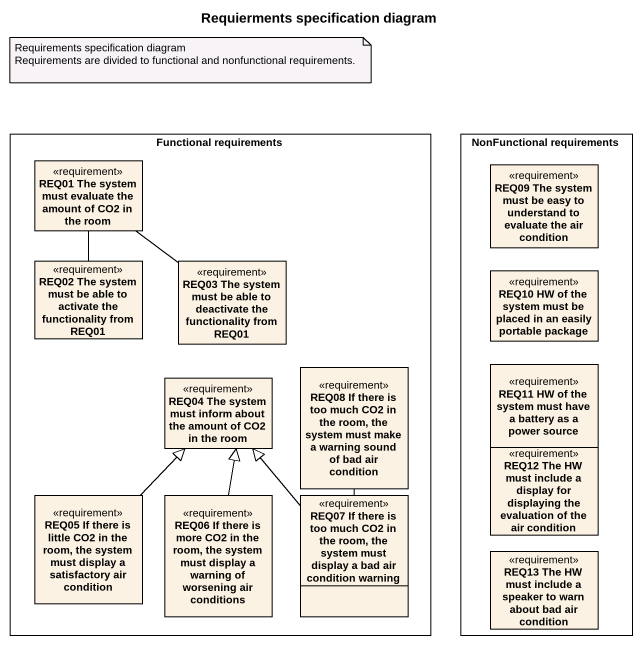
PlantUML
@startuml
title Requierments specification diagram
hide circle
hide empty members
rectangle "Functional requirements" as Functional_requirements {
  class "REQ01 The system must evaluate the amount of CO2 in the room" as REQ01_The_system_must <<requirement>>
  class "REQ02 The system must be able to activate the functionality from REQ01" as REQ02_The_system_must_be <<requirement>>
  class "REQ03 The system must be able to deactivate the functionality from REQ01" as REQ03_The_system_must_be <<requirement>>
  class "REQ08 If there is too much CO2 in the room, the system must make a warning sound of bad air condition" as REQ08_If_there_is_too_much <<requirement>>
  class "REQ04 The system must inform about the amount of CO2 in the room" as REQ04_The_system_must <<requirement>>
  class "REQ05 If there is little CO2 in the room, the system must display a satisfactory air condition" as REQ05_If_there_is_little <<requirement>>
  class "REQ06 If there is more CO2 in the room, the system must display a warning of worsening air conditions" as REQ06_If_there_is_more_CO2 <<requirement>>
  class "REQ07 If there is too much CO2 in the room, the system must display a bad air condition warning" as REQ07_If_there_is_too_much <<requirement>>
}
rectangle "NonFunctional requirements" as NonFunctional_requirements {
  class "REQ09 The system must be easy to understand to evaluate the air condition" as REQ09_The_system_must_be <<requirement>>
  class "REQ10 HW of the system must be placed in an easily portable package" as REQ10_HW_of_the_system_must <<requirement>>
  class "REQ11 HW of the system must have a battery as a power source" as REQ11_HW_of_the_system_must <<requirement>>
  class "REQ12 The HW must include a display for displaying the evaluation of the air condition" as REQ12_The_HW_must_include_a <<requirement>>
  class "REQ13 The HW must include a speaker to warn about bad air condition" as REQ13_The_HW_must_include_a <<requirement>>
}
REQ01_The_system_must -- REQ02_The_system_must_be
REQ01_The_system_must -- REQ03_The_system_must_be
REQ08_If_there_is_too_much -- REQ07_If_there_is_too_much
REQ05_If_there_is_little -up-|> REQ04_The_system_must
REQ06_If_there_is_more_CO2 -up-|> REQ04_The_system_must
REQ07_If_there_is_too_much -up-|> REQ04_The_system_must
note as N1
  Requirements specification diagram
  Requirements are divided to functional and nonfunctional requirements.
end note
@enduml
